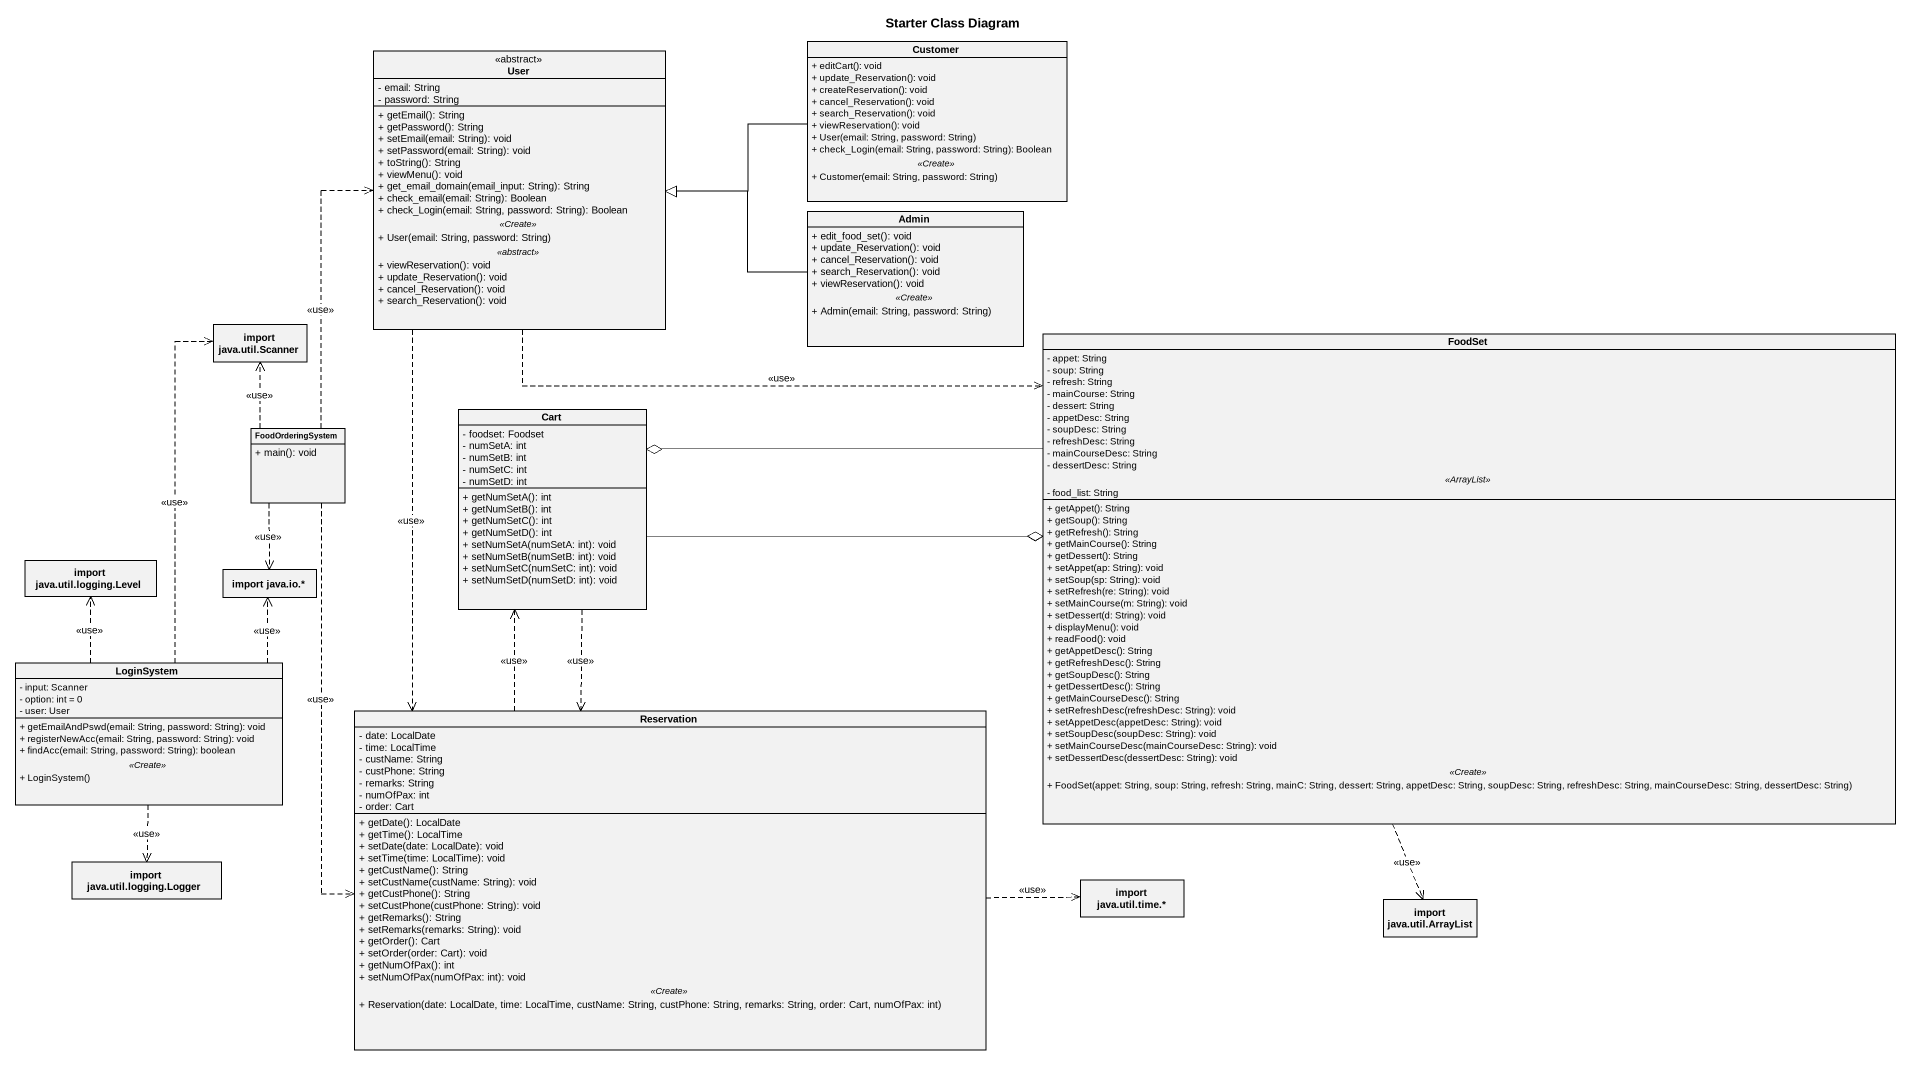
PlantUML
@startuml
title Starter Class Diagram
hide circle
hide empty members
skinparam classAttributeIconSize 0
class User <<abstract>> {
  - email: String
  - password: String
  --
  + getEmail(): String
  + getPassword(): String
  + setEmail(email: String): void
  + setPassword(email: String): void
  + toString(): String
  + viewMenu(): void
  + get_email_domain(email_input: String): String
  + check_email(email: String): Boolean
  + check_Login(email: String, password: String): Boolean
  .. <<Create>> ..
  + User(email: String, password: String)
  .. <<abstract>> ..
  + viewReservation(): void
  + update_Reservation(): void
  + cancel_Reservation(): void
  + search_Reservation(): void
}
class Customer {
  + editCart(): void
  + update_Reservation(): void
  + createReservation(): void
  + cancel_Reservation(): void
  + search_Reservation(): void
  + viewReservation(): void
  + User(email: String, password: String)
  + check_Login(email: String, password: String): Boolean
  .. <<Create>> ..
  + Customer(email: String, password: String)
}
class Admin {
  + edit_food_set(): void
  + update_Reservation(): void
  + cancel_Reservation(): void
  + search_Reservation(): void
  + viewReservation(): void
  .. <<Create>> ..
  + Admin(email: String, password: String)
}
class "import java.util.Scanner" as import_java_util_Scanner
class FoodSet {
  - appet: String
  - soup: String
  - refresh: String
  - mainCourse: String
  - dessert: String
  - appetDesc: String
  - soupDesc: String
  - refreshDesc: String
  - mainCourseDesc: String
  - dessertDesc: String
  .. <<ArrayList>> ..
  - food_list: String
  --
  + getAppet(): String
  + getSoup(): String
  + getRefresh(): String
  + getMainCourse(): String
  + getDessert(): String
  + setAppet(ap: String): void
  + setSoup(sp: String): void
  + setRefresh(re: String): void
  + setMainCourse(m: String): void
  + setDessert(d: String): void
  + displayMenu(): void
  + readFood(): void
  + getAppetDesc(): String
  + getRefreshDesc(): String
  + getSoupDesc(): String
  + getDessertDesc(): String
  + getMainCourseDesc(): String
  + setRefreshDesc(refreshDesc: String): void
  + setAppetDesc(appetDesc: String): void
  + setSoupDesc(soupDesc: String): void
  + setMainCourseDesc(mainCourseDesc: String): void
  + setDessertDesc(dessertDesc: String): void
  .. <<Create>> ..
  + FoodSet(appet: String, soup: String, refresh: String, mainC: String, dessert: String, appetDesc: String, soupDesc: String, refreshDesc: String, mainCourseDesc: String, dessertDesc: String)
}
class FoodOrderingSystem {
  + main(): void
}
class Cart {
  - foodset: Foodset
  - numSetA: int
  - numSetB: int
  - numSetC: int
  - numSetD: int
  + getNumSetA(): int
  + getNumSetB(): int
  + getNumSetC(): int
  + getNumSetD(): int
  + setNumSetA(numSetA: int): void
  + setNumSetB(numSetB: int): void
  + setNumSetC(numSetC: int): void
  + setNumSetD(numSetD: int): void
}
class "import java.util.logging.Level" as import_java_util_logging
class "import java.io.*" as import_java_io
class LoginSystem {
  - input: Scanner
  - option: int = 0
  - user: User
  --
  + getEmailAndPswd(email: String, password: String): void
  + registerNewAcc(email: String, password: String): void
  + findAcc(email: String, password: String): boolean
  .. <<Create>> ..
  + LoginSystem()
}
class Reservation {
  - date: LocalDate
  - time: LocalTime
  - custName: String
  - custPhone: String
  - remarks: String
  - numOfPax: int
  - order: Cart
  --
  + getDate(): LocalDate
  + getTime(): LocalTime
  + setDate(date: LocalDate): void
  + setTime(time: LocalTime): void
  + getCustName(): String
  + setCustName(custName: String): void
  + getCustPhone(): String
  + setCustPhone(custPhone: String): void
  + getRemarks(): String
  + setRemarks(remarks: String): void
  + getOrder(): Cart
  + setOrder(order: Cart): void
  + getNumOfPax(): int
  + setNumOfPax(numOfPax: int): void
  .. <<Create>> ..
  + Reservation(date: LocalDate, time: LocalTime, custName: String, custPhone: String, remarks: String, order: Cart, numOfPax: int)
}
class "import java.util.logging.Logger" as import_java_util_logging_2
class "import java.util.time.*" as import_java_util_time
class "import java.util.ArrayList" as import_java_util_ArrayList
User .right.> FoodSet : <<use>>
User ..> Reservation : <<use>>
Customer -left-|> User
Admin -left-|> User
FoodSet -left-o Cart
FoodSet ..> import_java_util_ArrayList : <<use>>
FoodOrderingSystem .up.> User : <<use>>
FoodOrderingSystem .up.> import_java_util_Scanner : <<use>>
FoodOrderingSystem ..> import_java_io : <<use>>
FoodOrderingSystem ..> Reservation : <<use>>
Cart -right-o FoodSet
Cart ..> Reservation : <<use>>
LoginSystem .up.> import_java_util_Scanner : <<use>>
LoginSystem .up.> import_java_util_logging : <<use>>
LoginSystem .up.> import_java_io : <<use>>
LoginSystem ..> import_java_util_logging_2 : <<use>>
Reservation .up.> Cart : <<use>>
Reservation .right.> import_java_util_time : <<use>>
@enduml
